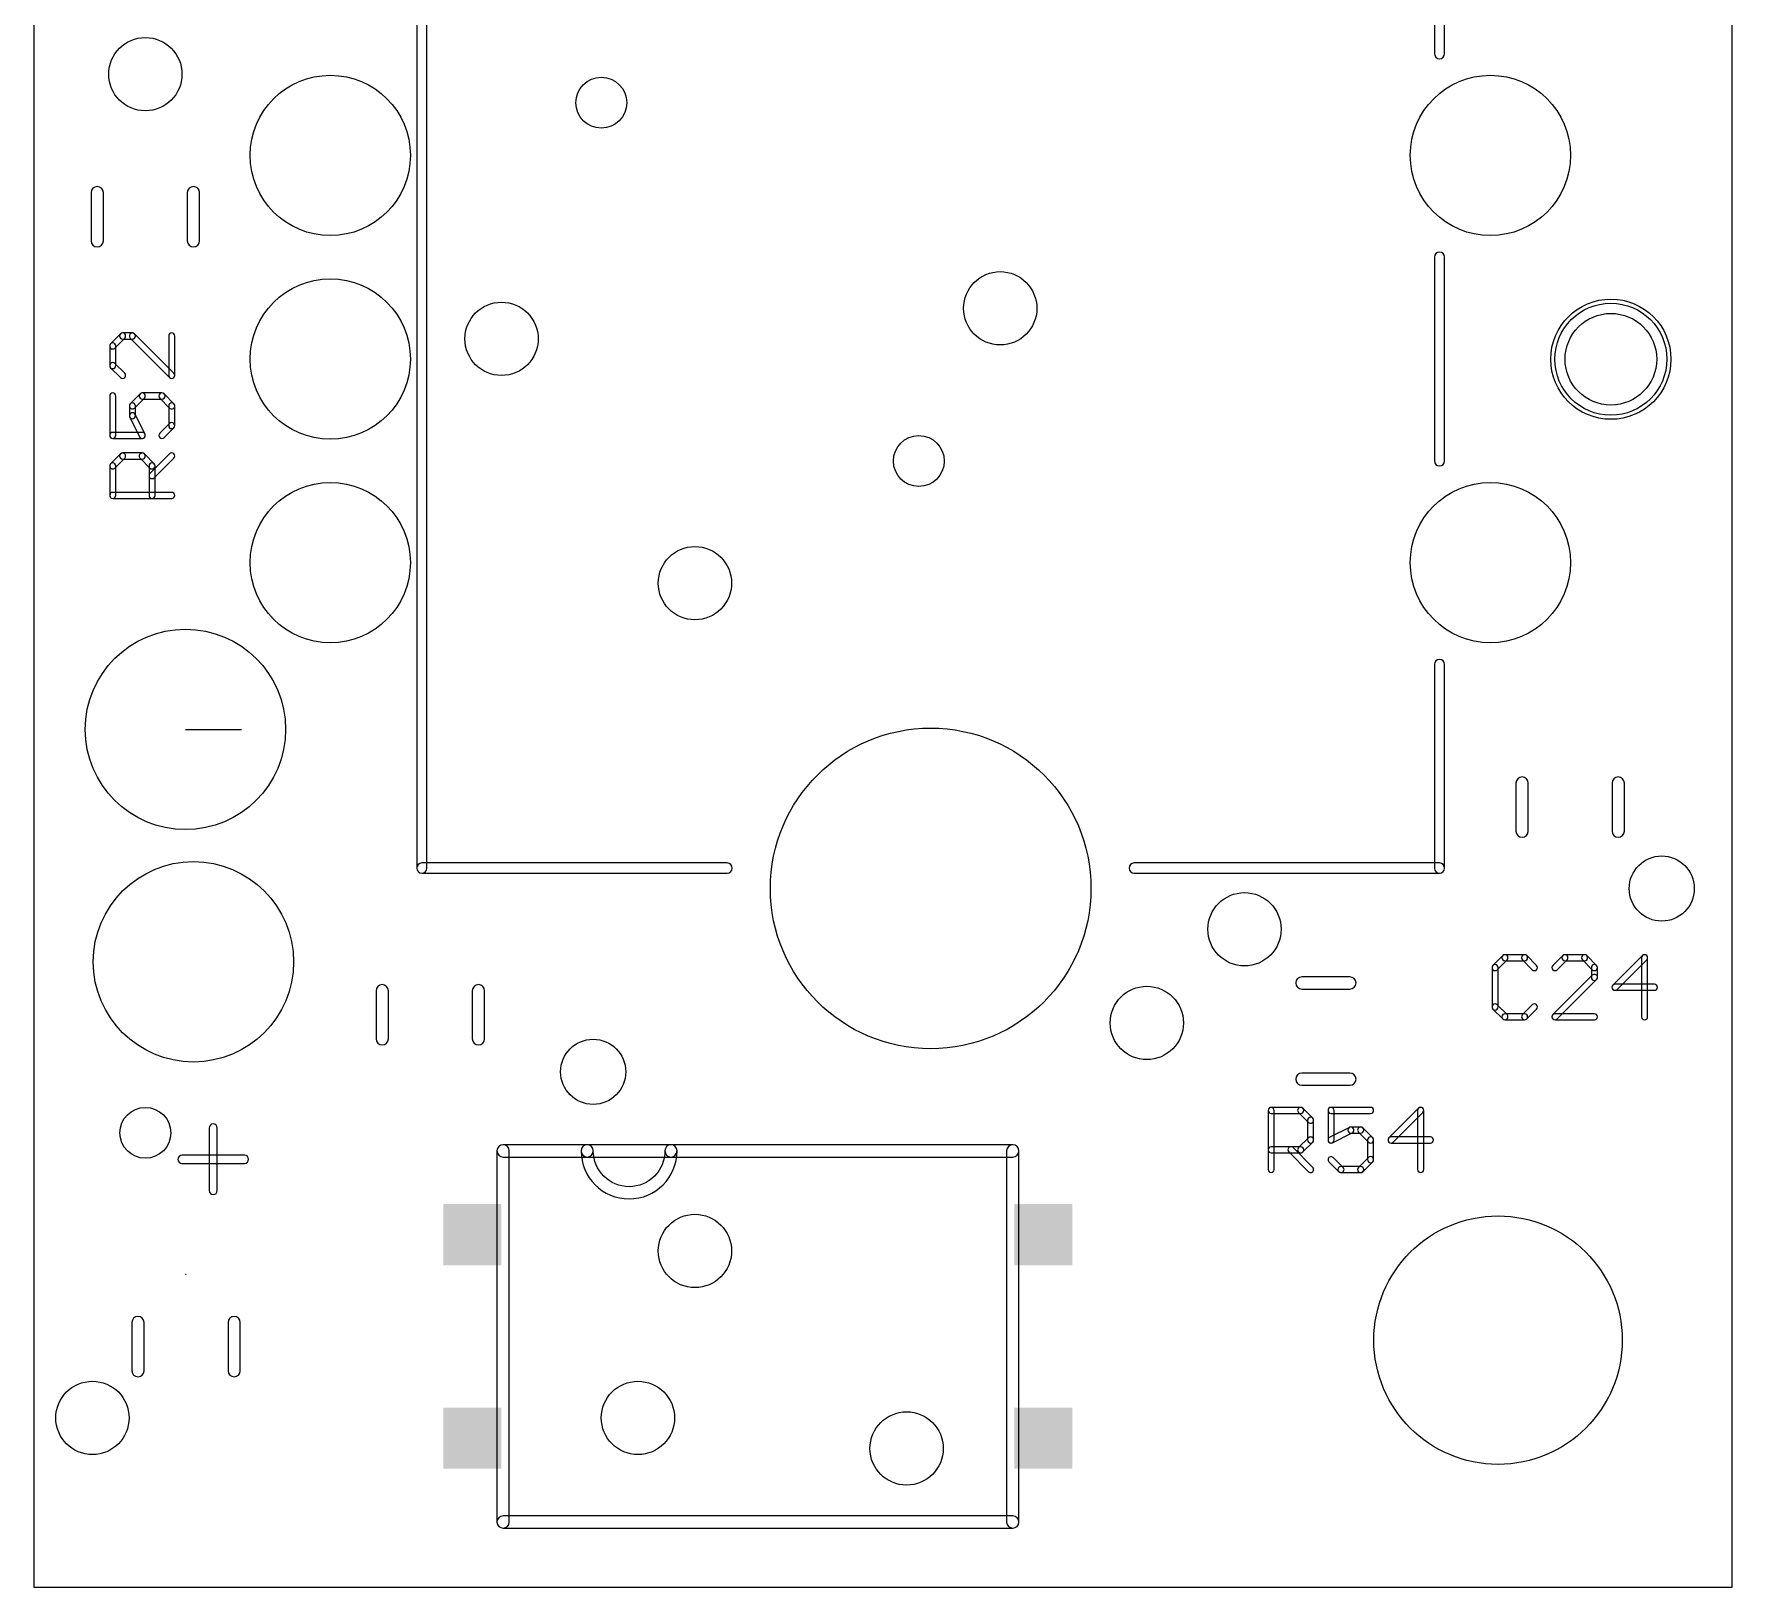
# Model space of a CAD drawing. Extents: x 0 to 96, y -11 to 42.
# Drawn here: x 74.81 to 96, y -11 to 8.38 of the extents above; entities that cross this region are included whole.
import ezdxf

# ---------------------------------------------------------------- set-up
doc = ezdxf.new("R2010")
doc.units = 0
for name, color, linetype in [('17', 110, 'CONTINUOUS'), ('18', 110, 'CONTINUOUS'), ('19', 53, 'CONTINUOUS'), ('20', 53, 'CONTINUOUS'), ('21', 253, 'CONTINUOUS'), ('51', 253, 'CONTINUOUS')]:
    doc.layers.add(name, color=color, linetype=linetype)

# ---------------------------------------------------------------- blocks, each defined once
blk = doc.blocks.new('RECT')
blk.add_solid([(-0.5, -0.5), (0.5, -0.5), (-0.5, 0.5), (0.5, 0.5)])
blk = doc.blocks.new('ROUNDP')
blk.add_circle((0, 0), 0.5)
blk = doc.blocks.new('ROUNDV')
blk.add_circle((0, 0), 0.5)

msp = doc.modelspace()

# ---------------------------------------------------------------- linework, layer by layer
at = {"layer": '19'}
for p, q in [((76.7, -0.3), (77.4, -0.3)), ((76.708, -7.101), (76.7, -7.1))]:
    msp.add_line(p, q, dxfattribs=at)
at = {"layer": '20'}
for p, q in [((96, -11), (96, 34)), ((74.81, 10), (74.81, -11)), ((74.81, -11), (96, -11))]:
    msp.add_line(p, q, dxfattribs=at)
msp.add_circle((93.08, -7.92), 1.55, dxfattribs=at)
at = {"layer": '21'}
for points in [[(79.7135, -2.03), (79.7135, 10.67, 1), (79.5865, 10.67), (79.5865, -2.03, 1)], [(92.2865, 10.67), (92.2865, 8.13, 1), (92.4135, 8.13), (92.4135, 10.67, 1)], [(75.6762, 5.796), (75.6762, 6.396, 1), (75.5238, 6.396), (75.5238, 5.796, 1)], [(76.8762, 5.796), (76.8762, 6.396, 1), (76.7238, 6.396), (76.7238, 5.796, 1)], [(92.4135, 3.05), (92.4135, 5.59, 1), (92.2865, 5.59), (92.2865, 3.05, 1)], [(75.8889, 4.6341), (75.766, 4.5112, 1), (75.8199, 4.4574), (75.9428, 4.5802, 1)], [(75.7549, 4.4843), (75.7549, 4.2386, 1), (75.8311, 4.2386), (75.8311, 4.4843, 1)], [(76.0387, 4.6453), (75.9158, 4.6453, 1), (75.9158, 4.5691), (76.0387, 4.5691, 1)], [(76.5571, 4.1426), (76.0657, 4.6341, 1), (76.0118, 4.5802), (76.5033, 4.0887, 1)], [(76.4921, 4.6072), (76.4921, 4.1157, 1), (76.5683, 4.1157), (76.5683, 4.6072, 1)], [(75.766, 4.2116), (75.8889, 4.0887, 1), (75.9428, 4.1426), (75.8199, 4.2655, 1)], [(75.7549, 3.8588), (75.7549, 3.3673, 1), (75.8311, 3.3673), (75.8311, 3.8588, 1)], [(76.0657, 3.7089), (76.1885, 3.8318, 1), (76.1346, 3.8857), (76.0118, 3.7628, 1)], [(76.1616, 3.8207), (76.4073, 3.8207, 1), (76.4073, 3.8969), (76.1616, 3.8969, 1)], [(76.3804, 3.8318), (76.5033, 3.7089, 1), (76.5571, 3.7628), (76.4343, 3.8857, 1)], [(76.0768, 3.613), (76.0768, 3.7359, 1), (76.0006, 3.7359), (76.0006, 3.613, 1)], [(76.1957, 3.3843), (76.0728, 3.63, 1), (76.0046, 3.596), (76.1275, 3.3502, 1)], [(76.4921, 3.7359), (76.4921, 3.4901, 1), (76.5683, 3.4901), (76.5683, 3.7359, 1)], [(75.793, 3.3292), (76.1616, 3.3292, 1), (76.1616, 3.4054), (75.793, 3.4054, 1)], [(76.5033, 3.5171), (76.3804, 3.3942, 1), (76.4343, 3.3403), (76.5571, 3.4632, 1)], [(75.8199, 2.9605), (75.9428, 3.0834, 1), (75.8889, 3.1373), (75.766, 3.0144, 1)], [(75.8311, 2.6189), (75.8311, 2.9875, 1), (75.7549, 2.9875), (75.7549, 2.6189, 1)], [(75.9158, 3.0722), (76.1616, 3.0722, 1), (76.1616, 3.1484), (75.9158, 3.1484, 1)], [(76.1346, 3.0834), (76.2575, 2.9605, 1), (76.3114, 3.0144), (76.1885, 3.1373, 1)], [(76.3114, 2.8377), (76.5571, 3.0834, 1), (76.5033, 3.1373), (76.2575, 2.8915, 1)], [(76.2464, 2.9875), (76.2464, 2.6189, 1), (76.3226, 2.6189), (76.3226, 2.9875, 1)], [(76.5302, 2.657), (75.793, 2.657, 1), (75.793, 2.5808), (76.5302, 2.5808, 1)], [(92.4135, -2.03), (92.4135, 0.51, 1), (92.2865, 0.51), (92.2865, -2.03, 1)], [(93.4562, -1.57), (93.4562, -0.97, 1), (93.3038, -0.97), (93.3038, -1.57, 1)], [(94.6562, -1.57), (94.6562, -0.97, 1), (94.5038, -0.97), (94.5038, -1.57, 1)], [(83.46, -1.9665), (79.65, -1.9665, 1), (79.65, -2.0935), (83.46, -2.0935, 1)], [(92.35, -1.9665), (88.54, -1.9665, 1), (88.54, -2.0935), (92.35, -2.0935, 1)], [(93.1388, -3.122), (93.0159, -3.2449, 1), (93.0698, -3.2988), (93.1927, -3.1759, 1)], [(93.4115, -3.1109), (93.1657, -3.1109, 1), (93.1657, -3.1871), (93.4115, -3.1871, 1)], [(93.5613, -3.2449), (93.4384, -3.122, 1), (93.3845, -3.1759), (93.5074, -3.2988, 1)], [(93.8872, -3.122), (93.7643, -3.2449, 1), (93.8182, -3.2988), (93.9411, -3.1759, 1)], [(94.1599, -3.1109), (93.9141, -3.1109, 1), (93.9141, -3.1871), (94.1599, -3.1871, 1)], [(94.3097, -3.2449), (94.1868, -3.122, 1), (94.1329, -3.1759), (94.2558, -3.2988, 1)], [(94.8814, -3.122), (94.5127, -3.4906, 1), (94.5666, -3.5445), (94.9352, -3.1759, 1)], [(94.9464, -3.8862), (94.9464, -3.149, 1), (94.8702, -3.149), (94.8702, -3.8862, 1)], [(91.232, -3.3878), (90.632, -3.3878, 1), (90.632, -3.5402), (91.232, -3.5402, 1)], [(93.0048, -3.2718), (93.0048, -3.7633, 1), (93.081, -3.7633), (93.081, -3.2718, 1)], [(93.8182, -3.9131), (94.3097, -3.4217, 1), (94.2558, -3.3678), (93.7643, -3.8593, 1)], [(94.3209, -3.3947), (94.3209, -3.2718, 1), (94.2447, -3.2718), (94.2447, -3.3947, 1)], [(79.0798, -3.5608), (79.0798, -4.1608, 1), (79.2322, -4.1608), (79.2322, -3.5608, 1)], [(80.2798, -3.5608), (80.2798, -4.1608, 1), (80.4322, -4.1608), (80.4322, -3.5608, 1)], [(94.5397, -3.5557), (95.0312, -3.5557, 1), (95.0312, -3.4795), (94.5397, -3.4795, 1)], [(93.0159, -3.7903), (93.1388, -3.9131, 1), (93.1927, -3.8593), (93.0698, -3.7364, 1)], [(93.4384, -3.9131), (93.5613, -3.7903, 1), (93.5074, -3.7364), (93.3845, -3.8593, 1)], [(93.1657, -3.9243), (93.4115, -3.9243, 1), (93.4115, -3.8481), (93.1657, -3.8481, 1)], [(94.2828, -3.8481), (93.7913, -3.8481, 1), (93.7913, -3.9243), (94.2828, -3.9243, 1)], [(91.232, -4.5878), (90.632, -4.5878, 1), (90.632, -4.7402), (91.232, -4.7402, 1)], [(90.287, -5.7912), (90.287, -5.054, 1), (90.2108, -5.054), (90.2108, -5.7912, 1)], [(90.2489, -5.0921), (90.6175, -5.0921, 1), (90.6175, -5.0159), (90.2489, -5.0159, 1)], [(90.5905, -5.0809), (90.7134, -5.2038, 1), (90.7673, -5.1499), (90.6444, -5.027, 1)], [(91.4888, -5.0159), (90.9973, -5.0159, 1), (90.9973, -5.0921), (91.4888, -5.0921, 1)], [(90.9592, -5.054), (90.9592, -5.4226, 1), (91.0354, -5.4226), (91.0354, -5.054, 1)], [(92.0874, -5.027), (91.7187, -5.3956, 1), (91.7726, -5.4495), (92.1412, -5.0809, 1)], [(92.1524, -5.7912), (92.1524, -5.054, 1), (92.0762, -5.054), (92.0762, -5.7912, 1)], [(76.9962, -5.2739), (76.9962, -6.0535, 1), (77.0978, -6.0535), (77.0978, -5.2739, 1)], [(90.7022, -5.1768), (90.7022, -5.4226, 1), (90.7784, -5.4226), (90.7784, -5.1768, 1)], [(91.0143, -5.4567), (91.26, -5.3338, 1), (91.226, -5.2656), (90.9802, -5.3885, 1)], [(91.243, -5.3378), (91.3659, -5.3378, 1), (91.3659, -5.2616), (91.243, -5.2616, 1)], [(91.3389, -5.3267), (91.4618, -5.4495, 1), (91.5157, -5.3956), (91.3928, -5.2728, 1)], [(80.664, -5.6352), (81.714, -5.6352, 1), (81.714, -5.4828), (80.664, -5.4828, 1)], [(81.7902, -5.559, 1), (81.6378, -5.559, 1), (82.8352, -5.559, 1), (82.6828, -5.559, -1)], [(81.714, -5.6352), (82.759, -5.6352, 1), (82.759, -5.4828), (81.714, -5.4828, 1)], [(82.759, -5.6352), (87.024, -5.6352, 1), (87.024, -5.4828), (82.759, -5.4828, 1)], [(90.6175, -5.5074), (90.2489, -5.5074, 1), (90.2489, -5.5836), (90.6175, -5.5836, 1)], [(90.4677, -5.5724), (90.7134, -5.8181, 1), (90.7673, -5.7643), (90.5215, -5.5185, 1)], [(90.7134, -5.3956), (90.5905, -5.5185, 1), (90.6444, -5.5724), (90.7673, -5.4495, 1)], [(91.4507, -5.4226), (91.4507, -5.6683, 1), (91.5269, -5.6683), (91.5269, -5.4226, 1)], [(91.7457, -5.4607), (92.2372, -5.4607, 1), (92.2372, -5.3845), (91.7457, -5.3845, 1)], [(76.6572, -5.7145), (77.4368, -5.7145, 1), (77.4368, -5.6129), (76.6572, -5.6129, 1)], [(91.1471, -5.7643), (91.0242, -5.6414, 1), (90.9703, -5.6953), (91.0932, -5.8181, 1)], [(91.4618, -5.6414), (91.3389, -5.7643, 1), (91.3928, -5.8181), (91.5157, -5.6953, 1)], [(91.3659, -5.7531), (91.1201, -5.7531, 1), (91.1201, -5.8293), (91.3659, -5.8293, 1)], [(76.0318, -7.701), (76.0318, -8.301, 1), (76.1842, -8.301), (76.1842, -7.701, 1)], [(77.2318, -7.701), (77.2318, -8.301, 1), (77.3842, -8.301), (77.3842, -7.701, 1)], [(87.024, -10.1128), (80.664, -10.1128, 1), (80.664, -10.2652), (87.024, -10.2652, 1)]]:
    msp.add_lwpolyline(points, format="xyb", close=True, dxfattribs=at)
at = {"layer": '51'}
for points in [[(80.7402, -10.189), (80.7402, -5.559, 1), (80.5878, -5.559), (80.5878, -10.189, 1)], [(86.9478, -5.559), (86.9478, -10.189, 1), (87.1002, -10.189), (87.1002, -5.559, 1)]]:
    msp.add_lwpolyline(points, format="xyb", close=True, dxfattribs=at)
for radius in [0.6985, 0.5715]:
    msp.add_circle((94.488, 4.318), radius, dxfattribs=at)

# ---------------------------------------------------------------- block references
at = {"layer": '17'}
for p, xscale, yscale, rotation in [((78.507, 6.86), 2, 2, 180), ((78.507, 6.86), 2, 2, 180), ((92.985, 6.86), 2, 2, 180), ((92.985, 6.86), 2, 2, 180), ((78.507, 4.32), 2, 2, 180), ((78.507, 4.32), 2, 2, 180), ((94.488, 4.318), 1.5, 1.5, 90), ((94.488, 4.318), 1.5, 1.5, 90), ((78.507, 1.78), 2, 2, 180), ((78.507, 1.78), 2, 2, 180), ((92.985, 1.78), 2, 2, 180), ((92.985, 1.78), 2, 2, 180), ((86, -2.284), 4, 4, 180), ((86, -2.284), 4, 4, 180)]:
    msp.add_blockref('ROUNDP', p, dxfattribs=dict(at, xscale=xscale, yscale=yscale, rotation=rotation))
at = {"layer": '18'}
for p, xscale, yscale in [((76.2, 7.874), 0.9144, 0.9144), ((76.2, 7.874), 0.9144, 0.9144), ((81.8896, 7.5184), 0.635, 0.635), ((81.8896, 7.5184), 0.635, 0.635), ((86.868, 4.953), 0.9144, 0.9144), ((86.868, 4.953), 0.9144, 0.9144), ((80.645, 4.572), 0.9144, 0.9144), ((80.645, 4.572), 0.9144, 0.9144), ((85.852, 3.048), 0.635, 0.635), ((85.852, 3.048), 0.635, 0.635), ((83.058, 1.524), 0.9144, 0.9144), ((83.058, 1.524), 0.9144, 0.9144), ((76.7, -0.3), 2.5, 2.5), ((76.7, -0.3), 2.5, 2.5), ((95.123, -2.286), 0.8128, 0.8128), ((95.123, -2.286), 0.8128, 0.8128), ((76.8, -3.2), 2.5, 2.5), ((76.8, -3.2), 2.5, 2.5), ((89.916, -2.794), 0.9144, 0.9144), ((89.916, -2.794), 0.9144, 0.9144), ((88.6968, -3.9624), 0.9144, 0.9144), ((88.6968, -3.9624), 0.9144, 0.9144), ((81.788, -4.572), 0.8128, 0.8128), ((81.788, -4.572), 0.8128, 0.8128), ((76.2, -5.334), 0.635, 0.635), ((76.2, -5.334), 0.635, 0.635), ((83.058, -6.8072), 0.9144, 0.9144), ((83.058, -6.8072), 0.9144, 0.9144), ((75.5396, -8.89), 0.9144, 0.9144), ((75.5396, -8.89), 0.9144, 0.9144), ((82.3468, -8.89), 0.9144, 0.9144), ((82.3468, -8.89), 0.9144, 0.9144), ((85.6996, -9.271), 0.9144, 0.9144), ((85.6996, -9.271), 0.9144, 0.9144)]:
    msp.add_blockref('ROUNDV', p, dxfattribs=dict(at, xscale=xscale, yscale=yscale))
at = {"layer": '51', "xscale": 0.762, "yscale": 0.725}
for p, rotation in [((80.2815, -6.604), 270), ((87.4065, -6.604), 90), ((80.2815, -9.144), 270), ((87.4065, -9.144), 90)]:
    msp.add_blockref('RECT', p, dxfattribs=dict(at, rotation=rotation))

doc.saveas('drawing.dxf')
